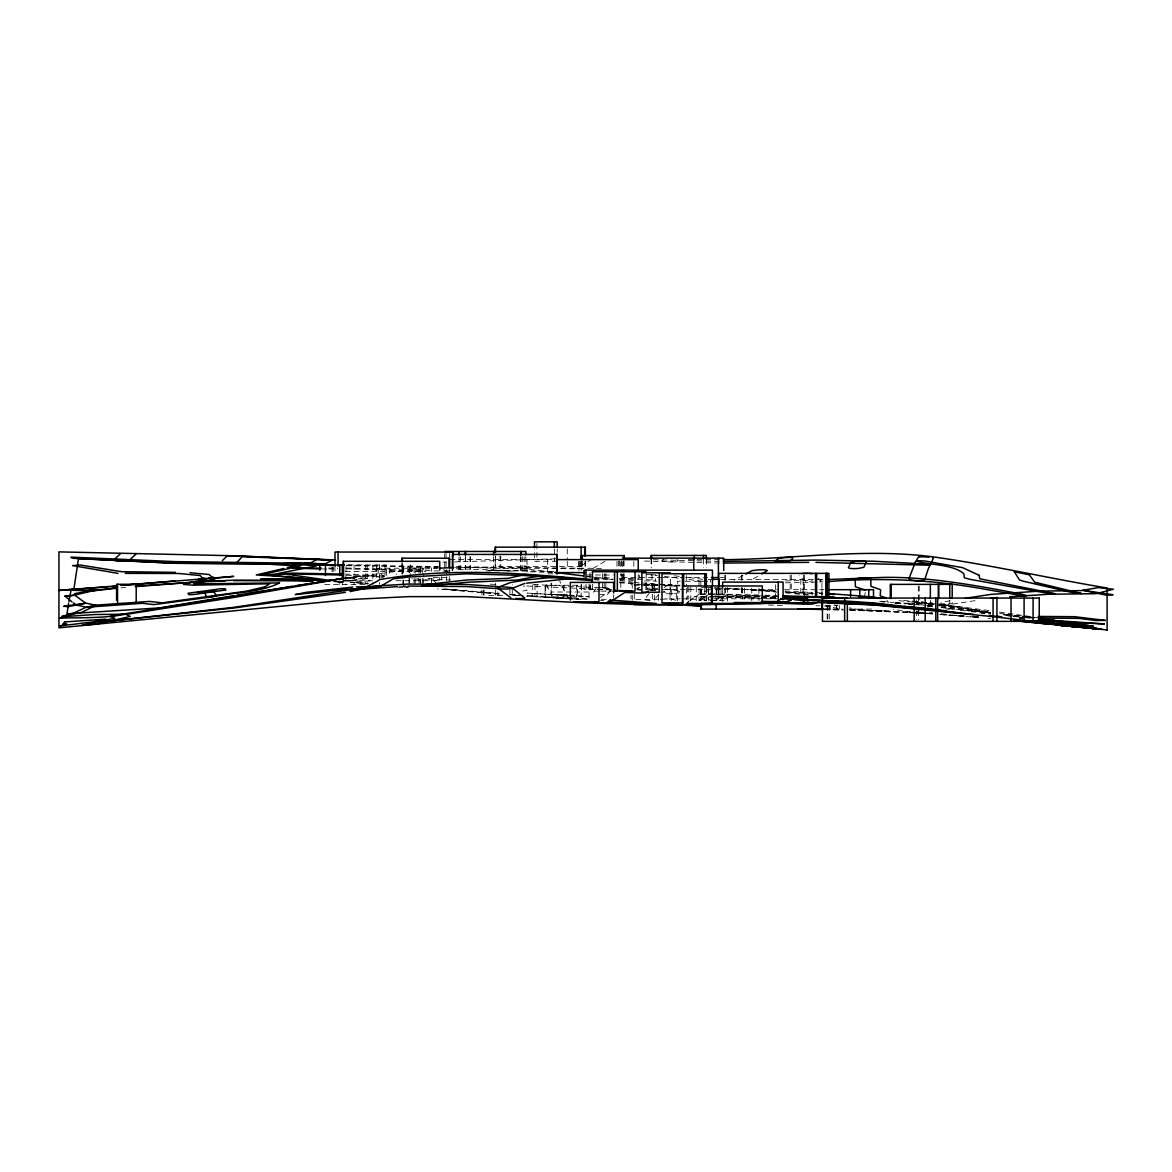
<?xml version="1.0" encoding="UTF-8"?>
<svg xmlns="http://www.w3.org/2000/svg" width="1172" height="1172" viewBox="0 0 1172 1172"><rect width="100%" height="100%" fill="white"/><g stroke="black" fill="none" stroke-linecap="round" stroke-linejoin="round"><path stroke-width="0.75" stroke-dasharray="5 3.75" d="M864.643 595.859L865.229 592.475M770.458 597.193L775.644 596.665M649.098 593.296L644.527 599.903L650.9 600.65M651.134 590.278L653.185 587.26L657.814 584.725M658.825 594.175L653.712 600.679M596.24 588.154L592.695 593.164A7.882 0.908 3.4 0 0 594.556 593.926M610.7 590.805L607.36 594.526A7.721 0.864 3.4 0 1 599.83 594.556M699.494 599.742L701.339 597.969L708.298 598.028M699.494 600.65L712.151 592.109M689.927 600.401L703.566 591.274L707.976 590.922M720.223 600.211L723.871 596.768L714.012 597.163M920.826 608.751L916.885 612.033L911.64 612.81M600.504 597.354L610.759 590.571M604.942 561.359L592.578 568.728M592.285 559.088L577.137 568.215L580.873 568.816M664.202 587.465L666.795 585.692L664.128 585.268M757.727 576.434L750.168 580.448M742.916 575.569L733.965 580.199M559.454 598.086L558.033 597.969L559.659 597.984M636.792 588.432L639.765 587.26M649.581 590.175L657.331 587.172M381.706 577.239L384.416 576.375M663.835 559.601L661.77 560.846A7.838 0.82 1.3 0 0 665.667 561.74A7.735 0.806 1.3 0 0 676.244 561.666L678.31 560.436A7.838 0.82 1.3 0 0 676.698 559.791M663.616 591.713L664.524 591.494L663.923 590.937M927.242 613.688L932.487 612.663M928.869 604.093L932.414 603.448M644.175 585.502L659.338 584.828M949.979 600.782L941.263 602.144M975.016 600.679L942.478 605.646M346.619 577.928L408.339 569.797L437.449 568.332M351.82 580.257L362.075 578.646L345.755 578.118M353.563 580.638L368.374 578.397L354.589 577.122L345.198 577.957L367.832 575.613L380.885 577.034M345.198 577.957L365.093 575.774M120.833 587.89L126.283 587.406M637.334 588.461L638.93 588.329M909.824 604.312L911.171 604.21M369.986 580.858L350.106 582.367L368.301 583.612L351.922 582.499M346.473 578.499L350.106 578.25L350.106 577.342M650.475 590.146L657.551 590.131M671.19 593.618L673.124 593.53M399.359 586.513L406.538 586.132L402.875 585.941M819.477 579.95L823.008 579.774M819.492 581.986L823.037 581.81M785.269 580.975L812.225 580.243M555.733 558.78L453.828 561.915M785.592 582.821L812.723 582.22M658.444 599.258L635.81 599.463M660.261 599.229L680.156 598.819M681.972 598.775L710.803 599.918M815.961 605.821L819.887 605.748M442.913 562.062L446.561 562.018M522.917 590.952L527.063 590.395L523.562 585.854M719.505 559.703L686.748 559.645M321.861 568.977L327.149 568.947M328.922 568.933L337.741 568.889M346.575 568.83L424.513 571.365M825.249 605.704L836.808 605.646L836.793 609.088M328.556 568.083L337.536 568.054M346.516 568.01L441.126 571.072M450.077 559.615L554.986 559.615M557.198 561.242L534.476 561.242L534.476 548.892M438.562 567.761L402.86 567.761L402.86 578.338M376.652 568.215L423.663 568.215L423.663 577.034M450.019 570.881L444.715 570.881L444.715 553.228M486.395 570.881L525.876 570.881M345.374 571.453L425.744 571.453M547.925 573.841L553.521 573.841M586.733 574.998L613.205 574.998M620.457 574.998L624.09 574.998M651.075 574.851L658.283 574.851M433.288 577.606L449.638 577.606M662.209 577.547L620.823 577.547L620.823 574.031M662.781 577.547L683.935 577.547M685.737 577.547L707.463 577.547M720.135 577.547L723.754 577.547M594.746 579.027L613.205 579.027M620.12 579.027L638.227 579.027L638.227 573.738M708.371 579.378L710.452 579.378L710.452 582.909M720.751 579.378L821.909 579.378L821.909 598.789M350.721 580.726L372.535 580.726M396.165 580.726L439.69 580.726L439.778 577.195M680.346 581.253L677.592 581.253L677.592 600.665M685.327 581.253L711.419 581.253M620.852 582.411L620.852 587.714M324.791 584.374L368.404 584.374M633.979 584.725L657.214 584.725M659.587 584.725L671.673 584.725L671.673 600.606M634.286 585.224L639.751 585.224M641.348 585.224L657.595 585.224M680.229 585.224L664.304 585.224L665.52 585.487M409.043 587.157L402.86 587.157L402.86 580.111M397.953 587.626L407.666 587.626M611.594 589.545L584.081 589.545L584.081 584.242M636.572 589.545L777.27 589.677M784.566 589.677L824.004 589.677M599.244 591.128L592.417 591.128L592.417 584.066M600.826 591.128L614.597 591.128M660.92 592.212L670.399 592.212L670.399 576.331M488.783 595.405L503.286 595.405M519.386 595.405L512.281 595.405L512.281 584.828M527.693 595.405L537.128 595.405L537.128 584.828M777.139 596.651L718.641 596.651L718.641 587.699M713.807 598.789L777.095 598.789M908.359 603.785L933.703 603.785M939.739 603.785L952.206 603.785L952.206 600.254M824.004 609.088L841.672 609.088M849.085 609.088L873.506 609.088M814.481 582.176L805.691 581.4L799.04 575.672M719.505 561.403L650.357 559.63M346.619 565.08L438.694 566.559M645.069 588.11L657.888 588.417M813.808 593.34L789.313 592.461M719.505 563.087L641.26 560.963M566.193 598.584L567.922 598.57L566.53 598.467M586.674 599.185L576.199 598.804L578.294 599.346M601.236 599.273L606.686 599.302M456.479 566.721L602.833 568.435M1013.297 616.208L1025.749 616.326M1027.522 616.34L1031.082 616.369M1019.303 617.878L1036.693 618.025M346.473 565.68L437.449 567.072M583.026 568.903L455.659 567.263L524.807 568.83L553.038 572.229M714.29 596.577L757.727 597.251M344.993 574.09L384.094 575.921M757.727 598.145L694.542 596.651L757.727 597.017M824.722 609.601L842.39 609.894M849.451 610.011L922.276 612.927M910.82 612.004L892.976 609.293M714.422 594.922L763.119 595.903M894.939 602.979L914.57 603.346M916.358 603.375L932.414 603.683M342.927 581.839L341.609 581.883M757.727 595.713L698.746 594.16L708.327 593.721M825.044 609.074L843.225 609.425M850.491 609.572L932.414 613.103M334.049 581.649L343.044 582.001M927.052 605.441L932.414 605.558M346.473 575.159L383.918 577.093M825.059 609.616L843.254 610.026M850.535 610.187L910.585 612.751M553.917 571.453L491.215 570.193L515.724 571.365M710.159 593.764L763.06 595.112M456.23 568.742L505.366 570.368L486.527 570.456M812.313 593.149L785.094 592.021M530.257 571.804L553.917 572.507M768.48 605.045L784.625 605.514M1034.671 617.878L1026.438 617.395M458.486 569.577L466.573 569.826M761.243 598.247L777.051 598.76M764.803 595.977L777.197 596.402M761.229 590.043L774.37 591.01M761.361 597.368L775.923 597.867M764.847 595.171L777.3 595.64M761.302 597.149L775.63 597.676M442.943 571.145L448.407 571.365M337.228 581.576L342.576 581.839M533.421 584.52L610.612 588.285M526.77 586L595.596 589.12M724.076 600.679L703.918 600.298L705.734 600.679M701.31 587.48L712.166 587.948M713.968 588.022L721.22 588.329M340.026 581.634L343.352 581.781M571.863 597.867L553.814 597.398L575.994 599.156M573.65 597.94L588.608 599.097M644.278 580.916L655.573 580.96L654.65 575.804M333.551 581.649L342.898 582.059M586.674 576.77L612.15 577.972M619.431 578.309L635.81 579.085M637.627 579.158L653.244 580.067L656.467 581.312M343.323 582.074L334.665 581.678M849.451 609.777L889.636 611.081L861.23 609.982L849.51 607.828M921.749 612.883L916.064 612.59M761.361 589.97L775.923 590.659M785.02 591.098L812.313 592.417M725.307 588.52L760.789 590.278M339.792 581.927L334.503 581.605L342.795 582.059L338.488 581.59M558.648 597.881L566.266 598.438M593.955 578.426L612.15 579.334M619.431 579.701L635.81 580.506M706.159 587.45L763.06 590.424M1008.037 616.018L1011.524 616.194M915.596 612.985L932.414 613.879M644.659 584.608L658.254 585.297M663.44 585.575L679.907 586.41M935.183 603.844L921.119 603.097L923.565 603.507M490.233 584.154L497.514 584.535M339.865 581.634L342.795 581.781M923.961 613.015L932.414 613.439M757.727 590.087L714.056 587.685M822.715 593.779L819.331 593.603L822.612 593.677M916.548 612.824L925.983 613.366M912.402 612.853L932.414 613.982M644.864 583.978L657.492 584.711M665.593 585.18L679.863 586M927.594 613.454L932.414 613.747M564.582 598.496L568.493 598.687M561.271 598.086L554.18 597.984L550.825 593.882L545.522 583.129M600.474 600.43L603.888 600.621M762.152 590.366L777.168 591.421M764.847 590.527L771.967 590.966M637.656 589.956L641.26 590.175M916.094 612.253L923.668 612.78M597.383 589.238L611.55 590.117M567.951 594.98L551.338 594.453L588.915 596.797L569.651 595.083M562.721 598.379L565.944 598.526M526.624 596.182L568.479 598.921M404.706 586.044L408.339 586.293M641.26 582.909L657.639 584.022M659.455 584.139L679.482 585.502M560.333 598.013L563.322 598.218M571.233 598.951L527.019 595.947M581.224 599.434L529.055 595.757M428.615 578.631L450.297 580.184L450.209 576.58M351.922 582.206L368.301 583.378M560.011 598.13L562.97 598.335M972.452 616.794L977.902 617.19M937.849 604.972L956.997 606.378L990.648 612.37M466.573 590.703L442.913 588.915L497.499 593.222M499.331 594.16L437.449 588.945M512.061 595.112L519.342 595.654M815.961 592.593L823.227 593.149M742.169 589.282L763.045 590.996M939.695 614.538L977.902 617.454M988.055 618.23L990.648 618.435M438.46 580.77L411.899 578.719M619.431 582.733L635.81 584.008M637.627 584.154L641.26 584.432M970.636 616.794L977.902 617.38M564.992 598.35L568.684 598.628M560.992 598.203L555.308 597.691L556.715 594.966A7.706 0.762 5 0 1 563.952 595.127L569.416 595.816M499.331 593.75L441.097 588.989M510.245 594.614L522.976 595.64M908.388 604.459L911.992 604.752M928.195 606.085L932.414 606.437M941.35 614.172L950.272 614.904M952.06 615.051L964.556 616.062M973.493 616.794L978.84 617.234M510.245 594.248L519.342 594.995M1019.655 617.864L1023.303 618.171M785.738 592.153L812.592 594.556M764.818 591.142L777.226 592.197M786.104 592.959L789.65 593.266M879.645 601.324L888.728 602.1M896.009 602.716L910.556 603.946M912.373 604.107L932.414 605.807M941.233 613.864L950.067 614.611M958.886 615.373L964.19 615.827M974.782 616.736L978.312 617.029M593.955 579.701L599.405 580.169M619.431 581.898L635.81 583.304M794.704 593.735L809.852 595.156M975.28 616.721L978.693 617.029M929.118 604.21L934.538 604.723M910.805 612.223L909.062 612.033L911.303 612.707M604.591 587.934L607.506 588.227A7.896 0.894 4 0 1 611.359 589.018M912.402 601.06L932.414 603.14L916.401 601.529M881.11 601.705L884.567 602.086M894.954 603.199L898.411 603.565M1037.63 617.659L1002.939 614.26M881.315 601.207L893.782 602.569M895.569 602.76L906.264 603.917M927.521 606.217L930.788 606.569M916.943 604.62L920.386 605.001M927.257 605.748L932.414 606.32M351.497 582.425L352.831 582.499M903.993 600.474L911.098 601.265M912.885 601.47L932.414 603.653M702.863 579.276L686.675 577.254M932.414 604.151L927.653 603.609M898.909 600.665L925.865 603.419M702.555 581.253L685.488 579.1M970.064 610.817L941.189 607.462M971.778 611.022L990.648 613.19L940.589 604.225L990.648 610.788M646.68 574.324L657.36 575.555M674.296 575.789L683.144 576.829M941.204 606.862L990.648 612.722M928.019 604.093L935.388 605.045M914.819 602.481L923.17 603.507M954.638 609.499L940.896 607.418M945.775 608.898L949.364 609.352M981.667 613.41L985.256 613.85M960.029 610.187L969.039 611.33M970.841 611.564L990.648 614.084M586.557 576.302L590.087 576.741M591.86 576.961L613.029 579.642M620.091 580.536L632.441 582.088M634.198 582.308L639.502 582.982M664.465 576.39L683.73 578.88M915.977 611.784L924.21 612.839M940.281 604.723L950.228 605.851L941.204 604.503M1018.805 617.849L1022.321 618.333M999.628 613.322L1012.212 615.036M1014.014 615.285L1022.995 616.501M939.856 605.177L990.648 612.092M941.043 605.821L990.648 612.59M1004.184 615.007L1021.999 617.468M1027.273 617.087L1030.877 617.6M1024.035 617.146L1031.14 618.127M1003.217 614.48L1012.286 615.754M1014.088 616.003L1030.408 618.303M999.467 612.062L1022.409 615.388M1024.167 615.652L1031.228 616.662M713.514 600.167L716.429 600.782M824.678 605.983L842.683 609.22M678.456 591.025L677.328 590.717A23.63 2.417 3.1 0 0 672.362 589.809M834.801 604.811L837.804 605.66M676.01 600.225L671.366 599.185A7.735 0.776 2.2 0 0 665.476 598.877M443.617 569.533L446.019 571.13M384.035 576.302L374.41 569.182L389.866 569.636L396.561 574.441M817.968 578.236L821.059 580.902A7.882 1.011 -1.4 0 1 819.609 581.693M417.833 578.543L422.125 583.627M436.614 583.759L433.318 579.715A7.867 0.747 4.5 0 0 428 578.646M569.27 598.423L566.384 594.805L559.674 581.092M645.816 586.527L647.486 588.857M886.896 600.181L887.98 602.525M639.121 575.115L640 578.353M949.774 600.254L949.774 603.785M930.334 600.254L930.334 603.785M919.2 586.132L919.2 603.785M918.555 599.859L918.555 608.825M918.555 610.612L918.555 619.563M918.335 586.132L918.335 603.785M916.314 599.859L916.314 608.825M916.314 610.612L916.314 619.563M839.328 605.558L839.328 609.088M836.383 605.558L836.383 609.088M830.172 605.558L830.172 609.088M829.263 605.235L829.263 619.563M827.754 605.235L827.754 619.563M827.154 605.235L827.154 619.563M822.026 589.677L822.026 594.966M804.49 575.159L804.49 596.651M803.611 575.159L803.611 594.863M803.128 579.378L803.128 598.789M800.828 579.378L800.828 598.789M791.29 575.159L791.29 593.076M790.148 575.159L790.148 593.076M775.498 584.682L775.498 598.789M758.929 588.315L758.929 600.665M751.765 588.212L751.765 600.665M744.44 588.212L744.44 598.789M742.418 588.212L742.418 598.789M742.023 575.159L742.023 580.536M742.023 587.699L742.023 596.651M741.568 575.159L741.568 580.536M741.568 587.699L741.568 596.651M727.519 587.406L727.519 601.529M725.439 575.159L725.439 580.536M725.439 587.699L725.439 596.651M724.765 575.159L724.765 580.536M724.765 589.487L724.765 596.651M722.67 589.179L722.67 601.529M721.058 588.212L721.058 598.789M718.934 588.212L718.934 598.789M716.956 589.677L716.956 600.254M716.18 589.677L716.18 600.254M708.738 589.677L708.738 600.254M708.371 588.212L708.371 598.789M706.394 558.971L706.394 567.805M706.364 588.315L706.364 601.046M706.218 586.982L706.218 601.104M704.753 588.315L704.753 601.046M703.508 558.971L703.508 567.805M701.383 589.677L701.383 600.254M700.827 581.253L700.827 586.557M700.827 588.315L700.827 600.665M700.651 589.677L700.651 600.254M699.025 581.253L699.025 586.557M699.025 588.315L699.025 600.665M696.256 586.982L696.256 601.104M690.806 586.982L690.806 604.62M688.828 586.982L688.828 599.332M687.656 586.982L687.656 599.332M686.323 575.569L686.323 586.483M686.323 588.315L686.323 599.229M676.332 585.224L676.332 604.62M670.047 584.725L670.047 604.137M658.635 595.303L658.635 604.137M654.386 584.725L654.386 593.545M654.386 595.303L654.386 604.137M652.482 585.224L652.482 601.104M651.998 574.573L651.998 590.454M651.515 558.971L651.515 567.805M651.075 558.971L651.075 567.805M646.168 573.489L646.168 589.37M634.286 594.043L634.286 599.332M633.832 561.373L633.832 568.435M632.279 588.241L632.279 584.725L631.019 584.725L631.019 588.241M632.279 595.303L632.279 602.364M631.019 595.303L631.019 598.833M624.09 560.875L624.09 571.965M624.09 573.738L624.09 579.027M623.577 560.875L623.577 571.965M623.577 573.738L623.577 579.027M622.391 561.666L622.391 572.258M622.391 574.031L622.391 577.547M621.321 560.875L621.321 571.965M621.321 573.738L621.321 579.027M620.823 561.666L620.823 572.258M619.124 560.875L619.124 568.435M618.875 560.875L618.875 568.435M616.999 561.373L616.999 568.435M613.645 594.761L613.645 598.291M605.865 573.489L605.865 591.128M604.166 573.665L604.166 589.545M602.598 573.665L602.598 589.545M590.512 584.945L590.512 592.007L551.118 592.007L551.118 583.173M590.014 572.595L590.014 577.884M590.014 584.945L590.014 592.007M589.077 584.169L589.077 600.049M585.985 584.242L585.985 589.545M585.385 561.256L585.385 566.559L495.199 566.559L495.199 555.968M584.989 561.256L584.989 566.559M582.381 560.875L582.381 568.435M581.385 560.875L581.385 570.207M581.371 584.945L581.371 592.007M581.122 561.256L581.122 566.559M581.166 584.183L581.151 601.822M580.228 561.256L580.228 566.559M579.276 561.373L579.276 570.207M578.572 561.373L578.572 570.207M576.595 585.268L576.595 596.914M567.277 548.906L567.248 559.498M567.248 561.256L567.277 566.559M563.849 585.268L563.849 596.914M557.198 548.892L557.198 552.422M554.371 548.892L554.371 561.242M551.704 583.173L551.602 596.914M547.632 559.615L547.632 571.965M545.566 585.268L545.566 596.914M536.937 543.603L536.937 561.242M534.974 584.828L534.974 595.405M532.718 584.828L532.718 595.405M527.034 559.615L527.034 571.965M525.876 556.759L525.876 571.965M524.148 556.759L524.148 571.965M522.727 556.759L522.727 570.881M521.013 556.759L521.013 570.881M520.734 556.759L520.734 570.881M509.908 590.117L509.908 595.405M500.81 555.968L500.81 566.559M499.99 555.968L499.99 566.559M497.88 591.889L497.88 595.405M495.639 583.055L495.639 588.359M495.639 590.117L495.639 595.405M495.507 555.968L495.507 566.559M493.558 556.759L493.558 570.881M484.021 590.117L484.021 595.405M483.377 590.117L483.377 595.405M481.926 590.117L481.926 595.405M470.353 556.759L470.353 569.109M470.031 556.759L470.031 569.109M465.636 556.759L465.636 569.109M465.269 556.759L465.269 569.109M460.45 556.759L460.45 569.109M459.072 556.759L459.072 569.109M449.682 553.228L449.682 556.759M449.272 569.519L449.272 574.807M449.272 576.58L449.272 580.111M446.708 569.519L446.605 574.807M446.708 576.58L446.605 580.111M446.049 553.228L446.049 570.881M441.683 576.58L441.683 580.111M431.486 567.761L431.486 571.277M431.486 578.338L431.486 585.399M423.663 578.792L423.663 585.854M422.345 567.761L422.345 576.58M422.345 578.338L422.345 585.399M420.587 568.215L420.587 577.034M420.587 578.792L420.587 585.854M419.034 568.215L419.034 577.034M419.034 578.792L419.034 585.854M415.21 568.215L415.21 577.034M415.21 578.792L415.21 585.854M414.053 567.761L414.053 576.58M414.053 578.338L414.053 585.399M410.434 564.845L410.464 577.195M409.292 567.761L409.292 576.58M409.292 578.338L409.292 585.399M409.043 567.761L409.043 576.58M409.043 578.338L409.043 585.399M403.593 567.761L403.593 573.049M403.593 580.111L403.593 587.157M402.406 563.498L402.406 574.075M401.82 563.498L401.82 574.075M389.324 568.215L389.324 575.276M386.32 575.555L386.32 564.963L345.945 564.963L345.945 584.374M384.914 564.963L384.914 575.555M379.611 564.963L379.611 584.374M378.278 568.215L378.278 577.034M376.652 564.963L376.652 577.313M372.916 564.963L372.886 584.374M367.173 564.963L367.173 584.374M365.737 564.963L365.737 584.374M354.061 564.963L354.061 584.374M342.253 580.843L342.253 584.374M339.777 580.843L339.777 584.374M334.987 566.164L334.987 571.453M333.141 566.735L333.141 572.024M332.086 566.735L332.086 572.024M938.567 604.093A7.882 0.938 3.2 0 1 942.933 605.558A7.721 0.923 3.3 0 1 938.787 605.836M598.936 587.743A7.706 0.864 4 0 1 604.591 587.934M671.307 593.647A23.748 2.505 2.3 0 1 664.671 593.764M679.438 592.636A23.396 2.403 2.2 0 1 673.036 593.515M665.462 589.047A23.704 2.447 3.1 0 1 672.113 589.824M678.324 591.025A23.557 2.461 2.8 0 1 679.819 591.596M655.895 590.073A7.735 0.85 2.8 0 1 652.848 589.897A7.867 0.894 2.7 0 1 650.226 589.589M566.852 595.405L527.21 593.076L566.852 595.405M577.415 585.268L545.112 585.268L545.112 596.914L577.415 596.914L577.415 585.268M963.355 616.135L939.695 614.406L963.355 616.208"/><path stroke-width="1.5" d="M68.577 603.536L67.009 613.806L159.641 607.887L233.653 595.698M68.826 601.822L71.096 590.014L73.631 589.311M352.801 587.069L306.273 592.329L295.359 594.57L344.524 589.384L374.161 587.655A7.926 0.82 -6 0 0 380.373 586.381L356.288 586.894M74.056 588.007L78.48 558.663L175.419 563.278L314.536 564.04L325.904 563.556L332.775 559.806M778.398 601.895L777.915 603.053L763.031 602.979M113.772 559.923L120.379 553.77M222.299 560.685L227.075 555.997L233.653 555.88L335.558 559.952M688.755 601.441L686.484 603.785L695.992 603.741M648.306 591.01L645.743 592.68L641.26 593.047L624.793 592.475L608.971 602.745M135.937 554.063L129.286 560.406L126.723 560.963A7.721 0.894 1.2 0 1 118.167 560.934L114.211 560.289M761.888 573.899L767.294 570.618L766.151 569.973A7.721 0.908 -2.4 0 0 758.196 569.914L752.072 570.618L745.875 573.987M380.358 586.381L393.367 578.836L408.339 577.034L466.573 573.811L524.807 575.54L592.124 580.623M317.568 559.029L310.463 563.029L304.222 563.468L309.437 564.054L299.827 564.259L300.662 565.768L291.872 567.937M524.895 583.363L512.603 588.197L524.807 598.101M1031.785 621.16L1039.842 621.057L1036.326 620.603M701.339 603.316L700.651 609.088L824.004 609.088M792.287 598.438L796.667 597.061M918.584 556.978L915.479 561.813L909.033 578.426L909.897 579.95L914.219 580.565A7.706 1.04 0.7 0 0 922.628 580.418L924.752 579.686L928.078 569.343L933.308 558.312L932.414 557.799M808.153 601.895L803.596 603.39L778.003 602.642M819.36 601.91L812.445 604.093L808.226 604.21L770.033 603.053M66.028 595.464L64.943 596.109L72.063 595.728L95.152 590.234L74.583 593.603M283.888 568.464L256.287 574.969L291.872 577.078L322.74 580.697M290.231 568.303L262.528 574.412L323.575 580.653M712.723 603.111L700.636 603.8M287.286 567.644L296.501 565.973L263.055 563.849L175.419 563.278L74.627 558.355M242.56 594.849L116.233 615.212L110.08 616.399L114.71 618.245L81.732 625.247L96.88 623.958L130.253 616.457L125.946 614.421L233.653 597.471L343.118 578.485M246.135 594.233L291.872 586.425M237.052 595.127L344.304 578.206M295.432 585.839L343.425 578.236M965.479 598.262L990.648 594.424L1040.355 591.069L1081.155 590.629L1098.179 587.612L1113.4 589.238L1096.084 593.677L1048.881 594.248L1009.634 596.768M345.418 592.358L233.653 608.019L98.565 622.288L233.653 607.36L360.698 588.168A7.706 0.747 -6.3 0 1 365.488 588.329L350.106 591.582M799.758 602.686L802.791 602.188L807.669 599.126L793.312 598.584L787.408 602.144L790.675 602.818M526.624 583.173L571.702 578.441L557.11 576.917L524.807 580.096L510.406 582.572L497.236 587.685L510.846 597.764M117.185 588.212L89.775 591.23C84.325 590.117 50.323 590.351 75.667 589.311M117.185 587.655L85.497 591.318L86.45 591.479L95.122 590.322L85.937 588.622L76.517 589.252M374.102 587.655C355.072 590.087 373.516 584.271 379.728 579.569C440.438 568.947 502.612 571.877 563.761 577.122L592.124 579.539M990.648 598.174L997.313 597.486M200.895 579.583L206.36 579.041M213.626 578.338L233.653 576.375L122.65 585.341M831.871 598.306L819.931 596.973M135.381 586.615L201.584 581.62L135.381 586.088M324.117 564.596L320.205 564.831M120.833 585.385L175.419 580.887M58.952 590.498L117.185 585.824M58.952 590.351L108.088 586.879M111.736 586.63L117.185 586.249M397.557 586.601L349.974 589.956L376.036 585.956L408.339 584.052L466.573 584.476L510.318 587.436A7.882 1.011 0.6 0 1 511.695 588.549L509.908 588.842A7.706 0.982 0.6 0 1 501.411 588.915L466.573 586.571L408.339 586.044M439.28 568.23L453.828 567.497M828.296 579.51L883.542 577.4C930.216 576.727 976.349 585.561 1022.013 594.204L1026.555 595.596A7.677 0.762 7.7 0 1 1021.501 595.625L985.432 589.326C933.63 579.701 880.817 577.357 828.34 581.561M613.952 590.424L631.649 590.966M224.965 580.99L191.944 582.132L205.701 579.364L198.581 578.939L207.005 578.836L201.848 577.562L200.207 575.569L178.876 573.489L125.228 573.386M291.872 579.979L270.278 579.115L291.872 578.836L309.598 580.565L307.386 580.492M723.153 559.659C792.946 559.308 862.665 547.895 932.414 556.773C991.043 564.933 1048.735 578.323 1107.101 588.007L1107.101 630.17M292.707 562.897L283.609 563.717L288.327 564.347M1041.205 622.361L1050.61 622.303L1038.158 620.457M320.088 568.991L291.887 567.981L321.362 568.112M233.653 580.667L295.593 580.404L267.143 578.909L260.682 579.071L312.821 580.99M444.715 551.47L525.876 551.47L525.876 555.001M622.391 558.15L723.754 558.15L723.754 570.5M556.7 559.615L638.227 559.615L638.227 570.207M344.48 564.963L319.766 564.963L319.766 570.266M449.272 567.761L450.209 567.761M646.168 571.716L592.417 571.716L592.417 582.308M555.235 572.595L584.828 572.595M670.399 572.8L641.904 572.8L641.904 592.212L659.338 592.212L659.338 572.8M711.375 577.547L718.407 577.547L718.407 558.15M711.99 579.378L719.432 579.378M350.721 580.726L343.455 580.726L343.455 561.315M682.705 585.971L762.298 585.971L762.298 603.433L690 603.433M827.388 589.677L873.506 589.677L873.506 596.724M617.351 591.128L614.597 591.128L614.597 571.716M619.124 591.128L635.048 591.128L635.048 571.716M806.395 596.651L828.926 596.651L828.926 573.372L718.641 573.372L718.641 585.912M762.093 601.529L778.223 601.529L778.223 582.118M573.914 601.822L598.98 601.822L598.98 582.411M682.705 602.862L661.975 602.862L661.975 573.753L706.364 573.753L706.364 586.483M122.635 603.697L117.552 603.697L117.552 584.286M634.286 604.62L701.076 604.62M723.153 561.417L815.961 560.07L874.18 561.271L927.418 564.142A7.882 0.952 1.9 0 1 929.469 565.226L815.961 562.355M808.783 562.34L723.153 563.102M734.243 602.511L763.075 602.628M307.342 564.963L309.598 564.977A21.184 0.982 0.9 0 0 316.806 564.948M766.635 602.657L784.874 602.159L761.317 601.514M972.614 614.509L973.375 614.436L874.18 602.979L845.378 601.002L829.483 601.148L874.18 603.624L959.765 613.146M1038.202 616.428L1074.548 616.677L1105.386 620.398L1095.952 620.53L1079.06 618.377L1038.436 618.04M997.782 617.234L1001.694 616.824L996.01 615.974M175.419 572.361L121.595 571.702L80.575 565.065L72.547 565.593L118.05 573.357M341.579 574.046L291.872 573.152L267.201 574.793L291.872 573.914L342.825 575.071M812.313 608.839L823.227 609.044M666.311 604.151L678.075 604.415M331.559 565.49L306.874 564.303L333.39 564.86M822.964 609.557L797.678 608.869M780.552 598.863L802.395 599.39L808.607 597.075L799.67 596.709L795.187 598.892L802.849 599.361L804.783 599.082L783.204 598.13M680.258 604.884L667.82 604.181M313.246 580.873L233.653 580.184L193.131 581.913L183.506 584.432L192.779 585.165L269.663 583.773L265.209 586.762L246.486 591.171L162.19 602.833L149.401 601.426L94.434 605.235L86.567 607.213L142.266 603.302L154.074 604.606L212.088 596.885C234.239 592.036 258.968 593.061 279.566 582.923L193.409 583.846L214.989 578.968C199.797 577.474 214.666 578.265 215.853 578.118L211.575 576.727L209.114 574.514L189.967 572.756M782.5 596.577L836.749 597.749L814.071 596.914L830.567 598.306M788.302 598.13L782.793 597.925M782.647 595.83L818.041 596.841M296.047 564.699L291.872 564.479M674.911 604.503L682.236 604.869M690.865 605.294L699.494 605.734M664.348 604.151L681.972 605.06M858.842 596.651L869.067 597.178M672.787 604.576L665.535 604.151M687.217 605.338L699.494 605.983M829.468 594.145L834.274 594.438L827.608 593.999M1049.292 620.281L1054.61 620.559M1058.155 620.75L1104.449 623.958L1066.52 622.186M315.502 563.483L317.553 563.6A20.613 0.806 1.6 0 1 324.058 564.142M925.602 609.132L930.011 608.854L928.927 608.546M290.187 574.881L278.101 573.504L316.206 565.93L314.037 564.523L291.872 563.117L175.419 561.622L70.994 557.125A7.896 1.099 2 0 0 74.598 558.355M828.692 593.559L874.18 597.061M847.034 598.321L827.139 597.193L841.818 598.116L832.281 597.486L839.738 598.35M994.252 615.783L989.109 616.238M874.18 597.442L884.801 598.306M880.362 598.35L861.845 596.797L881.315 598.379M928.971 557.242L926.041 556.978A7.721 0.806 3.6 0 0 918.555 556.978M923.712 608.971L929.865 608.927L927.418 608.415M1016.402 620.838L1013.634 620.515M1055.034 624.866L1074.636 626.683L1033.367 621.014M923.404 608.004C854.007 601.749 994.764 617.014 926.964 608.371M1099.395 629.144L1101.797 629.349L1095.937 628.778M330.299 580.492L291.872 574.998M1097.168 628.881L1059.268 625.145L1066.798 625.848M1094.208 628.588L1059.21 625.159L1099.644 629.13M1097.725 628.998L1101.592 629.364L1100.625 629.247M1014.542 620.515L1074.519 626.654L1060.411 625.306M1091.835 628.382L1094.853 628.705M1014.688 620.633L1048.881 624.251M924.576 608.693L919.478 608.268L923.77 607.96L920.225 607.975L922.76 608.488M1107.101 629.994L990.648 616.399L874.18 605.016L815.961 602.467L699.494 604.752L641.26 604.62L583.026 602.804L466.573 596.636L408.339 596.636L350.106 599.537L58.952 627.84L58.952 551.88L233.653 555.748L332.335 560.084L242.238 556.685L236.51 562.853L220.995 562.956M1039.242 618.157L1063.282 621.658M1097.388 628.529L1091.982 627.87M554.796 572.449L583.026 575.848M1081.273 626.463L1086.415 627.137M1076.599 625.863L1074.665 625.599M1082.445 626.405L1087.704 627.108M1091.205 627.562L1096.992 628.368M1064.352 624.178L1067.795 624.647M1039.872 618.845L1093.52 626.244L1038.231 619.124M1073.625 625.174L1077.171 625.672M1048.881 623.958L1027.961 620.984M323.999 564.128L324.629 564.23A20.598 0.776 1.2 0 1 323.941 564.596M1066.74 622.303L1070.197 622.947M1048.881 619.695L1053.848 620.618M1057.159 621.248L1060.47 621.863M1047.665 619.461L1039.447 617.864M775.996 562.135L774.633 561.535L777.93 558.898A7.896 0.923 -4.2 0 1 783.819 557.726A7.706 0.967 -4.2 0 1 791.935 557.506M791.891 557.52C795.817 558.971 786.192 562.868 784.083 562.018A7.706 0.923 -3.4 0 1 775.967 562.135M865.595 590.263L855.399 586.747L855.179 579.085L859.955 577.957A7.706 1.055 -1.8 0 1 868.408 577.928L870.708 578.631L870.913 586.308L880.626 589.736L880.201 595.83L885.944 597.837M979.074 575.276L962.637 567.658L924.474 560.934A7.721 0.82 2.5 0 0 916.709 560.992C925.338 564.919 952.689 563.673 963.867 573.782L964.336 577.781L969.918 579.305L1045.292 592.885L1055.196 593.779L979.777 578.807L979.074 575.276M73.177 602.789L76.195 604.986L86.186 607.199L73.265 613.278L61.926 616.472L81.718 612.326L95.943 605.265L85.468 603.009L74.525 595.01L65.017 596.182L71.8 601.734M1033.089 598.072L1033.089 621.365M1024.094 598.072L1024.094 621.365M1011.04 598.072L1011.04 621.365M996.933 598.072L996.933 621.365M993.065 598.072L993.065 621.365M952.206 598.482L952.206 584.374L890.281 584.374L890.281 598.482M949.774 584.374L949.774 598.482M938.757 584.374L938.757 598.482M938.318 584.374L938.318 598.482M937.644 598.072L937.644 621.365M935.798 598.072L935.798 621.365M930.334 584.374L930.334 598.482M925.191 598.072L925.191 621.365M914.145 598.072L914.145 621.365M891.189 584.374L891.189 598.482M868.745 589.677L868.745 596.724M859.75 589.677L859.75 596.724M850.594 589.677L850.594 596.724M847.356 603.448L847.356 621.365M844.646 598.072L844.646 621.365M827.022 573.372L827.022 596.651M826.494 573.372L826.494 596.651M826.07 573.372L826.07 596.651M822.026 602.027L822.026 609.088M816.65 573.372L816.65 596.651M815.536 573.372L815.536 596.651M783.086 599.771L783.086 582.118L722.67 582.118L722.67 587.406M718.934 579.378L718.934 586.44M716.18 603.785L716.18 609.088M712.444 586.015L712.444 570.134L584.081 570.134L584.081 577.195M711.917 585.971L711.917 603.433M711.609 585.971L711.609 603.433M706.394 558.971L706.394 555.44L651.075 555.44L651.075 558.971M704.753 573.753L704.753 586.483M703.508 555.44L703.508 558.971M701.383 603.785L701.383 609.088M694.307 555.44L694.307 558.971M693.795 558.15L693.795 570.5M683.657 573.753L683.657 586.483M682.705 573.753L682.705 603.433M682.485 573.753L682.485 602.862M651.515 555.44L651.515 558.971M624.09 559.117L624.09 555.587L581.385 555.587L581.385 559.117M623.577 555.587L623.577 559.117M617.351 571.716L617.351 589.37M613.645 592.988L613.645 582.411L570.339 582.411L570.339 600.049M585.985 570.134L585.985 578.953M585.385 555.968L585.385 547.148L495.199 547.148L495.199 552.437M584.989 547.148L584.989 555.968M582.381 555.587L582.381 559.117M581.122 547.148L581.122 559.498M557.198 547.134L557.198 541.83L534.476 541.83L534.476 547.134M557.125 573.841L557.125 554.429L452.495 554.429L452.495 570.31M556.934 554.429L556.934 573.841M554.371 541.83L554.371 547.134M521.013 551.47L521.013 555.001M520.734 551.47L520.734 555.001M495.507 547.148L495.507 552.437M493.558 551.47L493.558 555.001M465.636 551.47L465.636 555.001M465.269 551.47L465.269 555.001M459.072 551.47L459.072 555.001M453.154 555.572L453.154 552.041L334.987 552.041L334.987 566.164M452.67 554.429L452.67 568.537M449.638 567.014L449.638 558.194L401.82 558.194L401.82 561.725M449.066 558.194L449.066 567.014M439.778 570.134L439.69 561.315L343.352 561.315L343.352 578.953M402.406 558.194L402.406 561.725M342.253 564.963L342.253 577.313M339.777 564.963L339.777 575.555M338.063 552.041L338.063 566.164M325.464 564.963L325.464 575.555M136.201 601.939L136.201 584.286L116.585 584.286L116.585 600.167M801.736 573.621A7.721 0.996 -1.6 0 1 812.299 573.679M523.723 598.365A7.706 0.996 2.6 0 1 515.739 598.409M307.43 564.992A20.73 1.187 0.9 0 1 295.813 564.714M292.077 562.838A20.818 0.996 1.6 0 1 309.686 563.175M320.146 564.831A20.598 0.908 0.8 0 1 316.587 564.919M309.54 563.205A20.613 0.806 1.6 0 1 315.722 563.483M608.986 602.76A7.721 1.084 1.8 0 1 598.174 602.73A7.911 1.113 1.9 0 1 594.805 601.485M64.826 621.907L62.849 624.031L66.628 623.826L60.021 625.951L93.233 621.849L105.846 619.138L64.826 621.907M866.313 561.827L863.867 567.277L858.637 568.405A7.706 1.011 -2.3 0 1 850.301 568.449L848.367 567.775L850.813 562.355L856.029 561.227A7.706 1.011 -2.4 0 1 864.379 561.168L866.313 561.827M1084.627 626.756L1044.633 622.713L1052.837 622.684L1084.627 626.756M794.235 599.537L839.079 601.661L815.961 599.668L794.235 599.537M204.397 592.49L206.873 597.28L216.571 595.859L213.363 591.333L197.951 592.505L215.897 590.732L204.397 592.49M610.129 600.064L607.418 602.13L656.203 603.448L610.129 600.064M225.713 589.985L193.922 594.512L188.824 594.702L188.003 593.266L219.911 588.871L225.024 588.652L225.713 589.985M63.962 606.276L67.771 606.686L85.571 603.228L63.962 606.276M782.237 598.467C759.866 610.7 812.797 595.728 782.237 598.467M201.584 581.576L191.915 582.118L201.584 581.576M59.567 618.113C75.462 617.541 104.894 618.523 125.594 614.187L94.888 614.538L67.273 616.384A8.043 0.806 -9.8 0 0 59.567 618.113M830.289 601.456L827.769 602.54L874.18 604.723L915.171 608.502L874.18 604.254L830.289 601.456M539.721 575.921L517.365 580.052L466.573 582.308L433.098 585.824A7.735 0.791 -2.5 0 1 422.858 585.883L422.096 585.575A7.882 0.938 -2.8 0 1 426.593 584.462L466.573 580.008L508.062 578.353L524.807 574.47L539.721 575.921M1014.322 571.76L1019.479 579.92L1023.42 581.239L1069.919 592.036L1081.419 593.486L1034.686 582.206L1029.426 574.866L1014.322 571.76M1112.785 594.717L1107.101 595.332L1082.928 590.307L1112.785 594.717M1039.242 598.072L822.466 598.072L822.466 621.365L1039.242 621.365L1039.242 598.072"/></g></svg>
